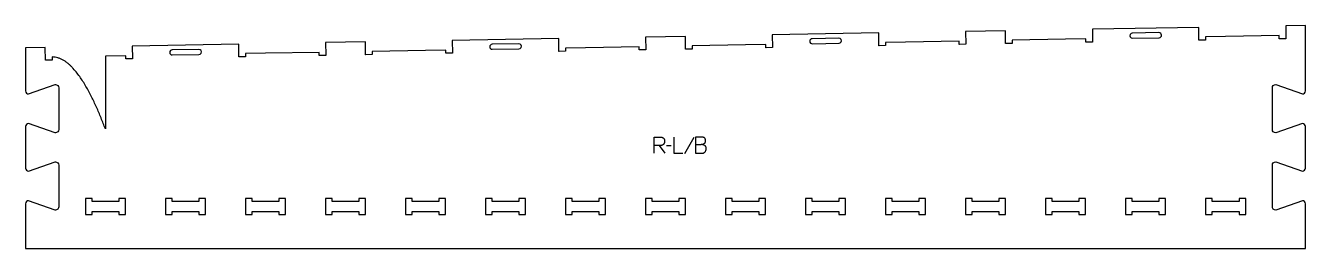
# Model space of a CAD drawing. Extents: x 0 to 2400, y 0 to 418.
import ezdxf

# ---------------------------------------------------------------- set-up
doc = ezdxf.new("R2010")
doc.units = 0
for name, color, linetype in [('1_ANYTOOL_1MMDEEP_LABELS_S', 2, 'CONTINUOUS'), ('3_ANYTOOL_CUTTHROUGH_INSID', 4, 'CONTINUOUS'), ('4_ANYTOOL_CUTTHROUGH_OUTSI', 5, 'CONTINUOUS')]:
    doc.layers.add(name, color=color, linetype=linetype)

msp = doc.modelspace()

# ---------------------------------------------------------------- linework, layer by layer
at = {"layer": '1_ANYTOOL_1MMDEEP_LABELS_S'}
for p, q in [((1187.809862, 193.414939), (1198.267005, 178.929225)), ((1210.267005, 192.857796), (1201.481291, 192.772082)), ((1252.652719, 208.500653), (1235.467005, 177.729225))]:
    msp.add_line(p, q, dxfattribs=at)
for points in [[(1178.809862, 178.972082), (1178.809862, 208.972082), (1190.167005, 208.972082, -0.030274), (1191.932818, 208.865066, -0.049), (1193.654505, 208.481903, -0.050774), (1194.987028, 207.889447, -0.06445), (1196.145577, 207.011368, -0.0646), (1197.035488, 205.875337, -0.052254), (1197.640219, 204.560475, -0.050381), (1198.029355, 202.867926, -0.031337), (1198.138434, 201.129225, -0.040022), (1198.028273, 199.755168, -0.042626), (1197.693791, 198.41851, -0.04247), (1197.125106, 197.128791, -0.036572), (1196.359862, 195.94351, -0.051097), (1195.418085, 194.929555, -0.061981), (1194.275934, 194.154225, -0.061813), (1192.966931, 193.677725, -0.049309), (1191.581291, 193.500653, -0.003273), (1190.71364, 193.462962, -0.003121), (1189.845577, 193.436368, -0.003882), (1188.827795, 193.419448, -0.002215), (1187.809862, 193.414939), (1178.852719, 193.414939)], [(1256.081291, 195.300653), (1266.624148, 195.429225, 0.046847), (1269.57285, 195.905673, 0.060102), (1272.345577, 196.99351, 0.086388), (1273.452279, 197.863637, 0.076384), (1274.225934, 199.045296, 0.070405), (1274.723403, 200.733046, 0.036531), (1274.852719, 202.500653, 0.031885), (1274.761099, 203.935911, 0.051083), (1274.434862, 205.331903, 0.053001), (1273.926575, 206.418462, 0.064647), (1273.181291, 207.354225, 0.064346), (1272.208, 208.07979, 0.050037), (1271.092005, 208.567618, 0.048317), (1269.647449, 208.8839, 0.029756), (1268.167005, 208.972082), (1256.081291, 208.972082)], [(1256.081291, 208.972082), (1256.081291, 178.972082), (1265.767005, 178.972082), (1268.295577, 178.886368, 0.048381), (1269.97447, 178.990283, 0.066146), (1271.579505, 179.470296, 0.067079), (1272.943268, 180.318967, 0.057042), (1274.059862, 181.479225, 0.037099), (1274.954534, 182.850466, 0.042913), (1275.618791, 184.345296, 0.043052), (1276.009951, 185.900944, 0.040094), (1276.138434, 187.500653, 0.045096), (1275.976062, 189.29727, 0.070597), (1275.409862, 190.998868, 0.073303), (1274.483884, 192.327906, 0.067093), (1273.224148, 193.350653, 0.063103), (1270.049638, 194.775599, 0.053716), (1266.624148, 195.429225)]]:
    msp.add_lwpolyline(points, format="xyb", dxfattribs=at)
msp.add_lwpolyline([(1215.409862, 208.972082), (1215.409862, 178.972082), (1232.509862, 178.972082)], dxfattribs=at)
at = {"layer": '3_ANYTOOL_CUTTHROUGH_INSID'}
for points in [[(875.077492, 373.838741), (925.070221, 374.691415, 1), (924.908213, 384.190034), (874.915484, 383.33736, 1)], [(1475.07749, 384.31178), (1525.070219, 385.164454, 1), (1524.908211, 394.663073), (1474.915482, 393.810399, 1)], [(2075.077489, 394.784819), (2125.070218, 395.637493, 1), (2124.90821, 405.136112), (2074.915481, 404.283437, 1)], [(275.077493, 363.365702), (325.070222, 364.218376, 1), (324.908214, 373.716995), (274.915485, 372.864321, 1)]]:
    msp.add_lwpolyline(points, format="xyb", close=True, dxfattribs=at)
for points in [[(149.756882, 88), (124.506882, 88), (124.506882, 94), (112.006882, 94), (112.006882, 63.5), (124.506882, 63.5), (124.506882, 69.5), (175.006882, 69.5), (175.006882, 63.5), (187.506882, 63.5), (187.506882, 94), (175.006882, 94), (175.006882, 88)], [(274.506882, 88), (274.506882, 94), (262.006882, 94), (262.006882, 63.5), (274.506882, 63.5), (274.506882, 69.5), (325.006882, 69.5), (325.006882, 63.5), (337.506882, 63.5), (337.506882, 94), (325.006882, 94), (325.006882, 88)], [(449.756882, 88), (424.506882, 88), (424.506882, 94), (412.006882, 94), (412.006882, 63.5), (424.506882, 63.5), (424.506882, 69.5), (449.756882, 69.5), (475.006882, 69.5), (475.006882, 63.5), (487.506882, 63.5), (487.506882, 94), (475.006882, 94), (475.006882, 88)], [(574.506882, 88), (574.506882, 94), (562.006882, 94), (562.006882, 63.5), (574.506882, 63.5), (574.506882, 69.5), (625.006882, 69.5), (625.006882, 63.5), (637.506882, 63.5), (637.506882, 94), (625.006882, 94), (625.006882, 88)], [(749.756882, 88), (724.506882, 88), (724.506882, 94), (712.006882, 94), (712.006882, 63.5), (724.506882, 63.5), (724.506882, 69.5), (775.006882, 69.5), (775.006882, 63.5), (787.506882, 63.5), (787.506882, 94), (775.006882, 94), (775.006882, 88)], [(874.506882, 88), (874.506882, 94), (862.006882, 94), (862.006882, 63.5), (874.506882, 63.5), (874.506882, 69.5), (925.006882, 69.5), (925.006882, 63.5), (937.506882, 63.5), (937.506882, 94), (925.006882, 94), (925.006882, 88)], [(1049.756882, 88), (1024.506882, 88), (1024.506882, 94), (1012.006882, 94), (1012.006882, 63.5), (1024.506882, 63.5), (1024.506882, 69.5), (1075.006882, 69.5), (1075.006882, 63.5), (1087.506882, 63.5), (1087.506882, 94), (1075.006882, 94), (1075.006882, 88)], [(1174.506882, 88), (1174.506882, 94), (1162.006882, 94), (1162.006882, 63.5), (1174.506882, 63.5), (1174.506882, 69.5), (1225.006882, 69.5), (1225.006882, 63.5), (1237.506882, 63.5), (1237.506882, 94), (1225.006882, 94), (1225.006882, 88)], [(1349.756882, 88), (1324.506882, 88), (1324.506882, 94), (1312.006882, 94), (1312.006882, 63.5), (1324.506882, 63.5), (1324.506882, 69.5), (1375.006882, 69.5), (1375.006882, 63.5), (1387.506882, 63.5), (1387.506882, 94), (1375.006882, 94), (1375.006882, 88)], [(1474.506882, 88), (1474.506882, 94), (1462.006882, 94), (1462.006882, 63.5), (1474.506882, 63.5), (1474.506882, 69.5), (1525.006882, 69.5), (1525.006882, 63.5), (1537.506882, 63.5), (1537.506882, 94), (1525.006882, 94), (1525.006882, 88)], [(1649.756882, 88), (1624.506882, 88), (1624.506882, 94), (1612.006882, 94), (1612.006882, 63.5), (1624.506882, 63.5), (1624.506882, 69.5), (1675.006882, 69.5), (1675.006882, 63.5), (1687.506882, 63.5), (1687.506882, 94), (1675.006882, 94), (1675.006882, 88)], [(1774.506882, 88), (1774.506882, 94), (1762.006882, 94), (1762.006882, 63.5), (1774.506882, 63.5), (1774.506882, 69.5), (1825.006882, 69.5), (1825.006882, 63.5), (1837.506882, 63.5), (1837.506882, 94), (1825.006882, 94), (1825.006882, 88)], [(1949.756882, 88), (1924.506882, 88), (1924.506882, 94), (1912.006882, 94), (1912.006882, 63.5), (1924.506882, 63.5), (1924.506882, 69.5), (1949.756882, 69.5), (1975.006882, 69.5), (1975.006882, 63.5), (1987.506882, 63.5), (1987.506882, 94), (1975.006882, 94), (1975.006882, 88)], [(2074.506882, 88), (2074.506882, 94), (2062.006882, 94), (2062.006882, 63.5), (2074.506882, 63.5), (2074.506882, 69.5), (2125.006882, 69.5), (2125.006882, 63.5), (2137.506882, 63.5), (2137.506882, 94), (2125.006882, 94), (2125.006882, 88)], [(2249.756882, 88), (2224.506882, 88), (2224.506882, 94), (2212.006882, 94), (2212.006882, 63.5), (2224.506882, 63.5), (2224.506882, 69.5), (2249.756882, 69.5), (2275.006882, 69.5), (2275.006882, 63.5), (2287.506882, 63.5), (2287.506882, 94), (2275.006882, 94), (2275.006882, 88)]]:
    msp.add_lwpolyline(points, close=True, dxfattribs=at)
at = {"layer": '4_ANYTOOL_CUTTHROUGH_OUTSI'}
msp.add_lwpolyline([(149.756882, 0), (449.756882, 0), (749.756882, 0), (1649.756882, 0), (1949.756882, 0), (2249.756882, 0), (2399.506882, 0), (2399.506882, 83.831923, 0.412073), (2393.79893, 89.58177), (2343.83947, 72.095818, -0.084369), (2343.756882, 72.081783, -0.414214), (2337.506882, 78.331783), (2337.506882, 156.331783, -0.414214), (2343.756882, 162.581783, -0.084369), (2343.83947, 162.567747), (2393.79893, 145.081796, 0.412073), (2399.506882, 150.831642), (2399.506882, 228.831642, 0.412073), (2393.79893, 234.581488), (2343.83947, 217.095537, -0.084369), (2343.756882, 217.081501, -0.414214), (2337.506882, 223.331501), (2337.506882, 301.331501, -0.414214), (2343.756882, 307.581501, -0.084369), (2343.83947, 307.567466), (2393.79893, 290.081514, 0.412073), (2399.506882, 295.831353), (2399.499914, 418.444302), (2362.509935, 417.798627), (2362.924363, 394.052156, -0.414214), (2362.678763, 393.797832), (2350.68059, 393.588437, -0.414214), (2350.426266, 393.834037), (2350.325931, 399.583161), (2249.761236, 397.827849), (2212.30145, 397.173986), (2212.39951, 391.424723, -0.414214), (2212.153809, 391.170496), (2200.155554, 390.965854, -0.414275), (2199.901326, 391.211606), (2199.501355, 414.953302), (2000.030418, 411.471523), (2000.434429, 387.71193, -0.414214), (2000.188701, 387.45773), (1988.190423, 387.2544, -0.414214), (1987.936223, 387.500128), (1987.838678, 393.255974), (1949.761237, 392.59133), (1849.810777, 390.846688), (1849.911112, 385.097563, -0.414214), (1849.665513, 384.843238), (1837.66734, 384.633844, -0.414214), (1837.413015, 384.879444), (1836.99859, 408.625793), (1762.509936, 407.325588), (1762.924364, 383.579117, -0.414214), (1762.678765, 383.324793), (1750.680592, 383.115398, -0.414214), (1750.426267, 383.360998), (1750.325933, 389.110122), (1649.761238, 387.35481), (1612.301452, 386.700947), (1612.399511, 380.951684, -0.414214), (1612.153811, 380.697457), (1600.155556, 380.492815, -0.414275), (1599.901328, 380.738568), (1599.501356, 404.480263), (1400.030419, 400.998485), (1400.43443, 377.238891, -0.414214), (1400.188702, 376.984691), (1388.190425, 376.781361, -0.414214), (1387.936225, 377.027089), (1387.838679, 382.782935), (1349.761238, 382.118291), (1249.810779, 380.373649), (1249.911114, 374.624524, -0.414214), (1249.665514, 374.370199), (1237.667341, 374.160805, -0.414214), (1237.413017, 374.406405), (1236.998591, 398.152754), (1162.509938, 396.852549), (1162.924366, 373.106078, -0.414214), (1162.678766, 372.851754), (1150.680593, 372.642359, -0.414214), (1150.426269, 372.887959), (1150.325934, 378.637083), (1049.761239, 376.881771), (1012.301453, 376.227908), (1012.399512, 370.478645, -0.414214), (1012.153812, 370.224418), (1000.155557, 370.019776, -0.414275), (999.901329, 370.265529), (999.501357, 394.007224), (800.03042, 390.525446), (800.434432, 366.765852, -0.414214), (800.188703, 366.511652), (788.190426, 366.308322, -0.414214), (787.936226, 366.55405), (787.838681, 372.309896), (749.76124, 371.645252), (649.81078, 369.90061), (649.911115, 364.151485, -0.414214), (649.665516, 363.897161), (637.667343, 363.687766, -0.414214), (637.413018, 363.933366), (636.998593, 387.679715), (562.509939, 386.37951), (562.924367, 362.633039, -0.414214), (562.678768, 362.378715), (550.680595, 362.16932, -0.414214), (550.42627, 362.41492), (550.325936, 368.164044), (449.76124, 366.408732), (412.301455, 365.754869), (412.399514, 360.005606, -0.414214), (412.153814, 359.751379), (400.155559, 359.546737, -0.414275), (399.901331, 359.79249), (399.501359, 383.534185), (200.030422, 380.052407), (200.434433, 356.292813, -0.414214), (200.188705, 356.038613), (188.190428, 355.835283, -0.414214), (187.936227, 356.081011), (187.838682, 361.836857), (150.00688, 361.176501), (150.006882, 224.586087, -0.834109), (149.522979, 224.49783, 0.006362), (141.523256, 244.908787, 0.008686), (132.913567, 265.068369, 0.004926), (128.335611, 275.027939, 0.006042), (123.540408, 284.884453, 0.006655), (118.49645, 294.616086, 0.008463), (113.160905, 304.19027, 0.00955), (107.483604, 313.566732, 0.012884), (101.392393, 322.677768, 0.015033), (94.801069, 331.4363, 0.022091), (87.582051, 339.677497, 0.012785), (83.692257, 343.538435, 0.01631), (79.585368, 347.165897, 0.018134), (75.237836, 350.502654, 0.023311), (70.630979, 353.466785, 0.026236), (65.752276, 355.961342, 0.032499), (60.618676, 357.865695, 0.035866), (55.272082, 359.053131, 0.039296), (49.810797, 359.426672), (49.911116, 353.678446, -0.414214), (49.665517, 353.424122), (37.667344, 353.214727, -0.414214), (37.41302, 353.460327), (36.998594, 377.206676), (0, 376.560876), (0.006882, 358.803967), (0.006882, 295.831361, 0.412073), (5.714834, 290.081514), (55.674294, 307.567466, -0.084369), (55.756882, 307.581501, -0.414214), (62.006882, 301.331501), (62.006882, 223.331501, -0.414214), (55.756882, 217.081501, -0.084369), (55.674294, 217.095537), (5.714834, 234.581488, 0.412073), (0.006882, 228.831642), (0.006882, 150.831642, 0.412073), (5.714834, 145.081796), (55.674294, 162.567747, -0.084369), (55.756882, 162.581783, -0.414214), (62.006882, 156.331783), (62.006882, 78.331783, -0.414214), (55.756882, 72.081783, -0.084369), (55.674294, 72.095818), (5.714834, 89.58177, 0.412073), (0.006882, 83.831923), (0.006882, 0)], format="xyb", close=True, dxfattribs=at)

doc.saveas('drawing.dxf')
